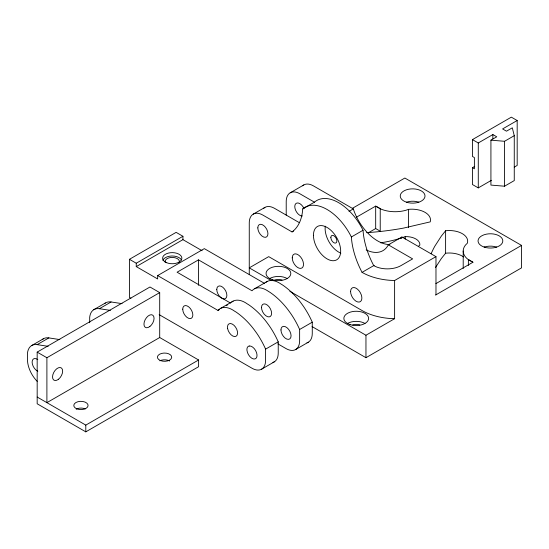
<?xml version="1.0" encoding="UTF-8"?>
<svg xmlns="http://www.w3.org/2000/svg" width="549" height="549" viewBox="0 0 549 549"><rect width="100%" height="100%" fill="white"/><g stroke="black" fill="none" stroke-linecap="round" stroke-linejoin="round"><path stroke-width="0.82" d="M435.549 267.445L441.348 258.545L445.61 253.213L445.61 230.758A18.371 10.609 0 0 1 467.295 243.276L465.772 244.744A24.314 14.034 0 0 0 467.7 259.155L472.929 262.25L435.879 283.641M445.61 230.758L441.348 236.084L434.781 246.268A194.36 112.216 0 0 0 431.15 253.748M136.255 266.601L182.934 239.652L182.934 236.283L136.255 263.232L136.255 266.601L157.645 278.954L157.645 275.584L218.001 310.432L219.037 309.375A24.753 14.295 60 0 1 234.718 311.262L235.768 311.859A56.54 32.645 60 0 1 254.036 329.503L256.699 333.181A56.54 32.645 60 0 1 265.592 349.137L265.592 360.364A19.256 11.117 60 0 1 251.977 368.228L159.148 314.632M418.489 246.247L419.834 245.074A13.766 7.947 0 0 0 405.21 236.633L403.247 237.353A89.569 51.716 0 0 1 380.663 242.823M130.93 298.34L129.447 297.483L129.447 259.306L176.126 232.357L182.934 236.283M253.247 214.137L264.92 207.398M290.201 192.802L303.817 184.938M31.657 345.568L43.33 338.836M93.707 309.739L105.381 303M37.174 381.322A21.336 12.318 60 0 1 27.45 359.423L27.45 353.247A21.191 12.236 60 0 1 31.471 345.671L32.466 345.143A21.191 12.236 60 0 1 37.174 344.642L48.847 337.903L59.834 339.591M89.686 322.716L89.686 317.315A21.191 12.236 60 0 1 99.41 308.703L111.083 301.971L122.077 303.659M157.645 275.584L204.324 248.635L264.68 283.483M159.704 337.525L198.601 359.986L198.601 366.725L85.795 431.85L37.174 403.776L37.174 352.122L149.98 286.997L159.704 292.61L159.704 337.525L46.898 402.657L46.898 357.735L159.704 292.61M277.856 343.866L286.015 348.574A19.256 11.117 60 0 0 299.63 340.716L299.63 329.482A56.54 32.645 60 0 0 290.73 313.527L288.074 309.849A56.54 32.645 60 0 0 269.806 292.205L268.756 291.608A24.753 14.295 60 0 0 253.075 289.728L252.032 290.778L198.491 259.869L177.094 272.215L230.642 303.13M249.26 274.521L249.26 222.949A19.256 11.117 60 0 1 262.875 215.091L292.047 231.932A61.09 35.273 60 0 0 302.746 208.915L313.685 202.595M292.047 231.932L293.509 231.088M352.479 208.277L404.853 178.034L521.55 245.41L521.55 267.864L365.957 357.694L312.038 326.566M491.41 180.312L478.282 187.895L472.442 184.526L472.442 167.678L474.391 168.804L474.391 157.577L472.442 156.451L472.442 139.611L511.345 117.15L517.179 120.519L517.179 165.434L514.262 167.122M349.013 211.392L353.316 208.915A37.86 21.857 60 0 0 389.859 244.559M472.442 139.611L478.282 142.973L492.865 134.553L496.756 136.804L490.923 140.167L490.923 185.088L504.538 186.207L514.262 180.594L514.262 135.678L512.313 127.821L506.48 131.184L502.589 128.94L517.179 120.519M356.418 217.226L375.681 206.108L380.231 208.73L380.231 231.191L375.681 228.562L375.681 206.108L381.04 209.121A24.314 14.034 0 0 0 406.006 210.24L408.545 209.354A18.693 10.795 0 0 1 430.231 221.878L403.357 228.13A194.36 112.216 0 0 1 366.595 232.68M490.923 140.167L504.538 141.292L514.262 135.678M220.547 308.394L233.188 301.099M254.578 288.747L267.226 281.445M218.001 310.432L219.401 309.622M226.428 305.567L227.835 304.75M302.746 208.915A44.064 25.439 60 0 1 351.367 236.983L363.04 230.244A61.09 35.273 60 0 0 373.739 265.62A19.256 11.117 0 0 0 400.962 265.62L412.635 258.881L388.321 244.847A37.86 21.857 60 0 1 366.183 249.925M472.442 167.678L474.645 166.409M368.269 232.845L375.681 228.562M388.321 244.847L401.937 236.983L435.975 256.637L435.975 294.813M37.174 397.037L85.795 425.111L198.601 359.986M351.367 236.983A61.09 35.273 60 0 0 362.066 272.359L374.198 265.352M265.592 349.137L278.233 341.835A56.54 32.645 60 0 0 269.339 325.88L266.677 322.201A56.54 32.645 60 0 0 248.409 304.558L247.366 303.961A24.753 14.295 60 0 0 231.685 302.08M299.63 329.482L312.271 322.188A56.54 32.645 60 0 0 303.377 306.232L300.715 302.554A56.54 32.645 60 0 0 282.447 284.91L281.397 284.313A24.753 14.295 60 0 0 265.716 282.426M362.066 272.359A48.449 27.972 0 0 0 389.92 280.306L394.614 280.518L435.975 256.637M261.605 369.182L274.246 361.88M295.637 349.528L308.284 342.233M289.886 291.32L365.957 335.24L394.614 318.695L394.614 280.518M435.535 295.067L521.55 245.41M394.614 318.695L389.92 318.482A48.449 27.972 0 0 1 362.066 310.535L268.708 256.637L249.26 267.864L271.419 280.656M99.41 308.703L110.404 310.398M37.174 344.642L48.168 346.33M472.929 262.25L468.379 259.622L468.379 265.448M353.316 208.915L313.445 185.891A19.256 11.117 60 0 0 302.643 185.809M314.598 202.279L299.829 193.756A19.256 11.117 60 0 0 286.214 201.613L286.214 215.091M299.342 222.668L274.548 208.352A19.256 11.117 60 0 0 263.746 208.263M182.934 239.652L202.114 250.728M129.447 259.306L136.255 263.232M37.174 352.122L46.898 357.735M504.538 141.292L504.538 186.207M492.865 134.553L492.865 138.794M478.282 142.973L478.282 187.895M463.205 251.023L463.205 268.488M408.545 209.354L408.545 227.657M405.21 236.633L405.21 239.124M365.957 335.24L365.957 357.694M312.271 322.188L312.271 333.415A19.256 11.117 60 0 1 306.946 342.809M278.233 341.835L278.233 353.069A19.256 11.117 60 0 1 272.908 362.464M198.491 259.869L198.491 285.315M85.795 425.111L85.795 431.85M302.355 215.99A7.151 4.131 60 0 1 295.527 210.054A7.151 4.131 60 0 1 297.05 202.993A7.151 4.131 60 0 1 303.974 208.517M401.937 236.983A37.86 21.857 60 0 1 401.182 238.293M340.86 253.178A19.256 11.117 60 0 1 325.283 226.202M314.419 202.176A44.064 25.439 60 0 1 363.04 230.244M445.61 253.213A18.371 10.609 0 0 1 463.631 256.973M406.445 202.19A12.38 7.144 0 0 0 425.015 196A12.38 7.144 0 0 0 406.445 189.81A12.38 7.144 0 0 0 406.445 202.19A12.38 7.144 0 0 1 418.825 202.162M352.657 324.926A7.151 4.131 0 0 1 359.808 324.926M274.857 280.011A7.151 4.131 0 0 1 282.008 280.011M269.683 278.535A12.38 7.144 0 0 1 287.189 278.535M347.483 323.45A12.38 7.144 0 0 1 364.982 323.45M484.245 247.077A12.38 7.144 0 0 1 496.619 247.077M179.104 262.703A7.151 4.131 0 0 0 177.602 258.819L176.963 258.455A7.151 4.131 0 0 0 168.598 257.996A7.151 4.131 0 0 0 165.256 262.449M162.84 260.336A9.628 5.559 0 0 1 171.933 255.999A9.628 5.559 0 0 1 181.479 260M76.208 409.101A7.151 4.131 0 0 1 85.321 408.936M159.834 360.817A7.151 4.131 0 0 1 169.62 360.995M104.475 303.679A21.191 12.236 60 0 1 111.083 301.971M37.806 371.199A7.151 4.131 60 0 1 32.117 362.12A7.151 4.131 60 0 1 37.806 359.609M42.239 339.611A21.191 12.236 60 0 1 43.145 338.932L44.133 338.404A21.191 12.236 60 0 1 48.847 337.903M249.267 346.007L248.752 346.144A7.151 4.131 60 0 0 246.92 349.583L246.961 350.337A7.151 4.131 60 0 0 253.336 358.916A7.151 4.131 60 0 0 256.596 352.794A7.151 4.131 60 0 0 249.267 346.007M330.848 237.491A4.262 2.464 60 0 0 335.37 243.118A4.262 2.464 60 0 0 335.37 237.086A4.262 2.464 60 0 0 330.848 237.491M313.445 235.301A19.256 11.117 60 0 0 333.867 260.706A19.256 11.117 60 0 0 333.867 233.476A19.256 11.117 60 0 0 313.445 235.301M350.042 324.583A12.38 7.144 0 0 0 368.612 318.393A12.38 7.144 0 0 0 350.042 312.209A12.38 7.144 0 0 0 350.042 324.583M272.249 279.667A12.38 7.144 0 0 0 290.812 273.477A12.38 7.144 0 0 0 272.249 267.288A12.38 7.144 0 0 0 272.249 279.667M292.246 257.872A7.974 4.605 60 0 0 300.708 268.392A7.974 4.605 60 0 0 300.708 257.117A7.974 4.605 60 0 0 292.246 257.872M350.591 291.56A7.974 4.605 60 0 0 359.053 302.08A7.974 4.605 60 0 0 359.053 290.798A7.974 4.605 60 0 0 350.591 291.56M484.245 247.105A12.38 7.144 0 0 0 502.809 240.915A12.38 7.144 0 0 0 484.245 234.725A12.38 7.144 0 0 0 484.245 247.105M257.817 227.89A7.151 4.131 60 0 0 265.407 237.326A7.151 4.131 60 0 0 265.407 227.211A7.151 4.131 60 0 0 257.817 227.89M280.958 329.935A7.151 4.131 60 0 0 288.541 339.371A7.151 4.131 60 0 0 288.541 329.256A7.151 4.131 60 0 0 280.958 329.935M182.735 309.162A7.151 4.131 60 0 0 190.325 318.598A7.151 4.131 60 0 0 190.325 308.483A7.151 4.131 60 0 0 182.735 309.162M261.509 307.474A7.151 4.131 60 0 0 269.092 316.91A7.151 4.131 60 0 0 269.092 306.802A7.151 4.131 60 0 0 261.509 307.474M216.773 289.508A7.151 4.131 60 0 0 224.356 298.944A7.151 4.131 60 0 0 224.356 288.836A7.151 4.131 60 0 0 216.773 289.508M227.602 328.535A7.151 4.131 60 0 0 235.988 336.304A7.151 4.131 60 0 0 233.991 325.303A7.151 4.131 60 0 0 227.602 328.535M166.656 262.71A9.628 5.559 0 0 0 181.822 258.703A9.628 5.559 0 0 0 168.227 253.13A9.628 5.559 0 0 0 166.656 262.71M58.475 379.263A7.151 4.131 -60 0 0 61.467 368.029A7.151 4.131 -60 0 0 52.841 374.768A7.151 4.131 -60 0 0 58.475 379.263M149.85 326.518A7.151 4.131 -60 0 0 152.903 315.27A7.151 4.131 -60 0 0 144.27 321.947A7.151 4.131 -60 0 0 149.85 326.518M76.791 408.827A7.151 4.131 0 0 0 88.053 405.848A7.151 4.131 0 0 0 77.958 401.71A7.151 4.131 0 0 0 76.791 408.827M160.425 360.542A7.151 4.131 0 0 0 171.686 357.564A7.151 4.131 0 0 0 161.591 353.426A7.151 4.131 0 0 0 160.425 360.542"/></g></svg>
